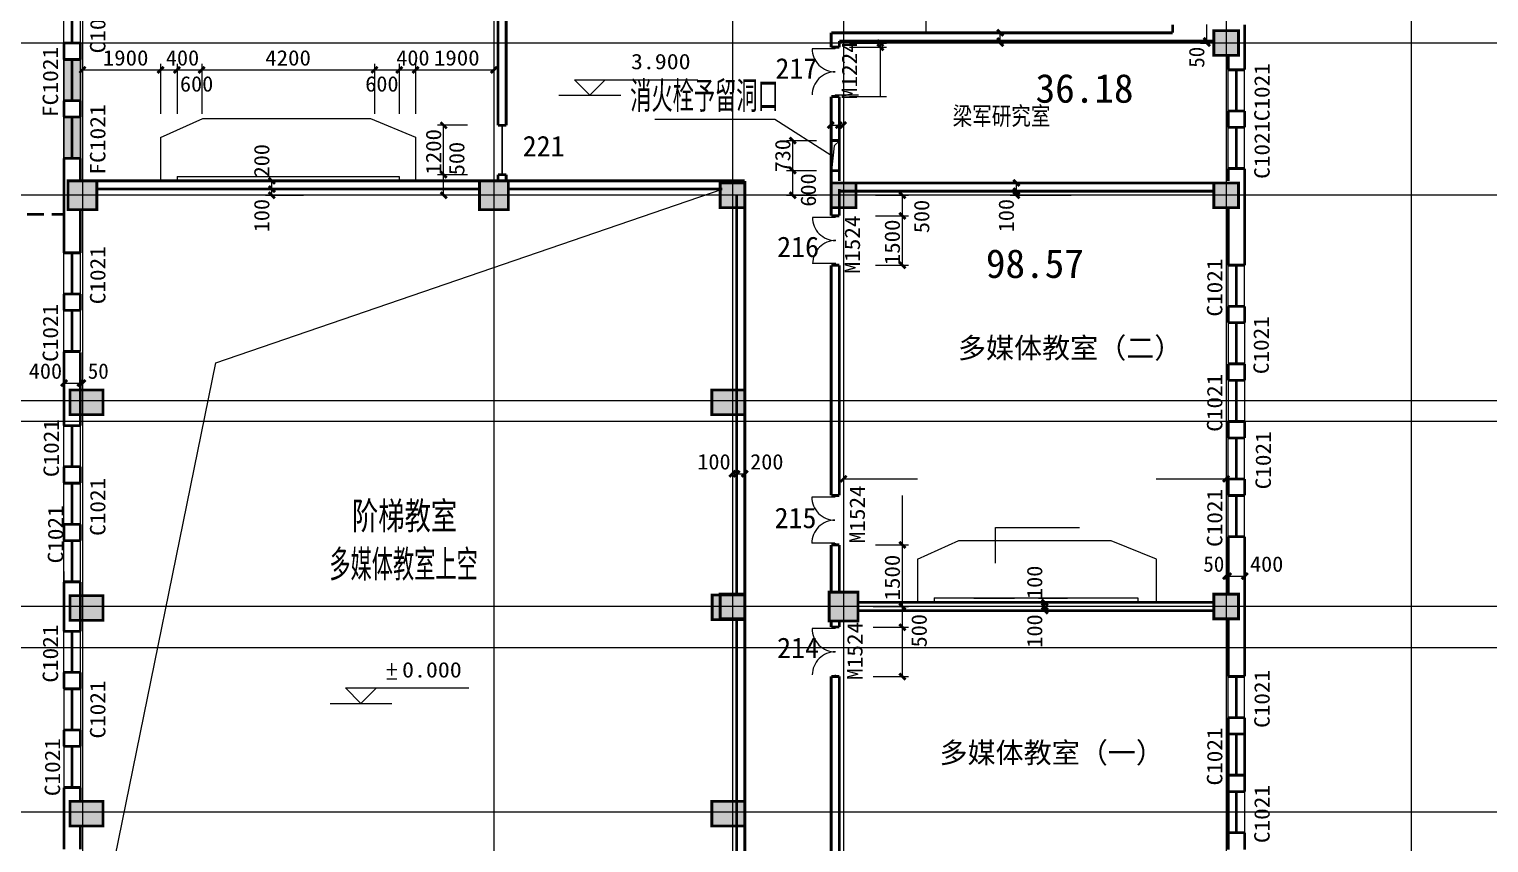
# Model space of a CAD drawing. Extents: x -307567 to 704339, y -10277 to 165507.
# Drawn here: x -52623 to -17144, y 111436 to 131218 of the extents above; entities that cross this region are included whole.
import ezdxf
from ezdxf.enums import TextEntityAlignment as Align

# ---------------------------------------------------------------- set-up
doc = ezdxf.new("R2010")
doc.units = 0
doc.header["$MEASUREMENT"] = 0
doc.layers.add('ziti', color=32, linetype='CONTINUOUS', lineweight=0)
doc.layers.add('我的', color=255, linetype='CONTINUOUS', lineweight=0)
doc.layers.add('中文', color=4, linetype='CONTINUOUS')
doc.styles.add('HZ', font='txt', dxfattribs={"width": 0.7, "height": 5, "bigfont": 'STF:宋体'})
doc.styles.get("Standard").update_dxf_attribs({"font": 'txt', "height": 3})

msp = doc.modelspace()

# ---------------------------------------------------------------- hatches: boundary and pattern name
at = {"layer": '中文'}
h = msp.add_hatch(color=0, dxfattribs=at)
h.paths.add_polyline_path([(-51378.17296, 130480.01846), (-51559.44647, 130480.01846), (-51559.44647, 129480.02041), (-51378.17296, 129480.02041)])
h.paths.add_polyline_path([(-51559.44647, 130480.01846), (-51596.94628, 130480.01846), (-51596.94628, 129480.02041), (-51559.44647, 129480.02041)])
h.paths.add_polyline_path([(-51596.94628, 130480.01846), (-51778.18316, 130480.01846), (-51778.18316, 129480.02041), (-51596.94628, 129480.02041)])
h.paths.add_polyline_path([(-51596.94628, 129080.02852), (-51778.18316, 129080.02852), (-51778.18316, 128080.03046), (-51596.94628, 128080.03046)])
h.paths.add_polyline_path([(-51559.44647, 129080.02852), (-51596.94628, 129080.02852), (-51596.94628, 128080.03046), (-51559.44647, 128080.03046)])
h.paths.add_polyline_path([(-51378.17296, 129080.02852), (-51559.44647, 129080.02852), (-51559.44647, 128080.03046), (-51378.17296, 128080.03046)])

# ---------------------------------------------------------------- linework, layer by layer
at = {"layer": '中文', "color": 0}
msp.add_line((-41128.31296, 128842.4622), (-41128.31296, 127717.4622), dxfattribs=at)
for points in [[(-51778.18316, 130480.01846), (-51378.17296, 130480.01846), (-51378.17296, 129480.02041), (-51778.18316, 129480.02041)], [(-51778.18316, 129080.02852), (-51378.17296, 129080.02852), (-51378.17296, 128080.03046), (-51778.18316, 128080.03046)]]:
    msp.add_lwpolyline(points, close=True, dxfattribs=at)
at = {"layer": '我的', "color": 0}
for p, q in [((-51328.18541, 147990.48999), (-51328.18541, 95170.08149)), ((-41328.22321, 147990.48999), (-41328.22321, 95170.08149)), ((-35528.27662, 147990.48999), (-35528.27662, 95170.08149)), ((-32828.29012, 147990.48999), (-32828.29012, 95170.08149)), ((-23528.33662, 147990.48999), (-23528.33662, 95170.08149)), ((-19028.35912, 147990.48999), (-19028.35912, 95170.08149)), ((-30823.33188, 131130.01216), (-30823.33188, 132029.00974)), ((-51778.18316, 130880.01952), (-51778.18316, 131880.00841)), ((-51596.94628, 130880.01952), (-51596.94628, 131880.00841)), ((-51559.44647, 130880.01952), (-51559.44647, 131880.00841)), ((-51378.17296, 130880.01952), (-51378.17296, 131880.00841)), ((-23999.09843, 130930.01621), (-23999.09843, 131330.01727)), ((-29019.71541, 130930.01621), (-29019.71541, 131130.01216)), ((-28869.71616, 131130.01216), (-29019.71541, 131130.01216)), ((-29019.71541, 130880.01952), (-29019.71541, 130930.01621)), ((-28869.71616, 130930.01621), (-29019.71541, 130930.01621)), ((-24149.09768, 130930.01621), (-23999.09843, 130930.01621)), ((-23999.09843, 130880.01952), (-23999.09843, 130930.01621)), ((-5920.96616, 130880.01952), (-79811.30716, 130880.01036)), ((-33028.27691, 130742.51715), (-33590.7741, 130742.51715)), ((-33028.27691, 130742.51715), (-33028.27691, 130780.01696)), ((-32686.64044, 130880.01952), (-31783.27581, 130880.01952)), ((-32686.64044, 130780.01696), (-31783.27581, 130780.01696)), ((-31933.27506, 130780.01696), (-31933.27506, 130880.01952)), ((-31933.27506, 129580.02296), (-31933.27506, 130780.01696)), ((-28869.71616, 130880.01952), (-29019.71541, 130880.01952)), ((-24149.09768, 130880.01952), (-23999.09843, 130880.01952)), ((-51778.18316, 129480.02041), (-51778.18316, 130480.01846)), ((-51596.94628, 129480.02041), (-51596.94628, 130480.01846)), ((-51559.44647, 129480.02041), (-51559.44647, 130480.01846)), ((-51378.17296, 129480.02041), (-51378.17296, 130480.01846)), ((-51328.18541, 130378.03838), (-51328.18541, 129162.36148)), ((-51328.18541, 130228.03913), (-43230.27669, 130228.03913)), ((-49430.2701, 130378.03838), (-49430.2701, 129162.36148)), ((-49430.2701, 130228.03913), (-49030.25989, 130228.03913)), ((-49030.25989, 130378.03838), (-49030.25989, 129162.36148)), ((-48830.2731, 130228.03913), (-43830.27369, 130228.03913)), ((-48430.26289, 130378.03838), (-48430.26289, 129162.36148)), ((-44230.28389, 130378.03838), (-44230.28389, 129162.36148)), ((-43630.28689, 130378.03838), (-43630.28689, 129162.36148)), ((-43630.28689, 130228.03913), (-43230.27669, 130228.03913)), ((-43430.3001, 130228.03913), (-41328.22321, 130228.03913)), ((-43230.27669, 130378.03838), (-43230.27669, 129162.36148)), ((-41328.22321, 130378.03838), (-41328.22321, 129162.36148)), ((-23478.31246, 129230.02777), (-23478.31246, 130230.01666)), ((-23297.07557, 129230.02777), (-23297.07557, 130230.01666)), ((-23259.57576, 129230.02777), (-23259.57576, 130230.01666)), ((-23078.33887, 129230.02777), (-23078.33887, 130230.01666)), ((-38995.10499, 129613.75998), (-39370.10312, 129988.7581)), ((-39370.10312, 129988.7581), (-36370.11812, 129988.7581)), ((-38620.10687, 129988.7581), (-38995.10499, 129613.75998)), ((-39745.10124, 129613.75998), (-38245.10874, 129613.75998)), ((-33028.27691, 129617.52278), (-33028.27691, 129580.02296)), ((-33028.27691, 129617.52278), (-32465.77973, 129617.52278)), ((-32686.64044, 129580.02296), (-31783.27581, 129580.02296)), ((-51778.18316, 128080.03046), (-51778.18316, 129080.02852)), ((-51596.94628, 128080.03046), (-51596.94628, 129080.02852)), ((-51559.44647, 128080.03046), (-51559.44647, 129080.02852)), ((-51378.17296, 128080.03046), (-51378.17296, 129080.02852)), ((-49430.2701, 128580.97706), (-48401.36899, 129043.97523)), ((-49430.2701, 128580.97706), (-48401.36899, 129043.97523)), ((-48401.36899, 129043.97523), (-44330.25898, 129043.97523)), ((-48401.36899, 129043.97523), (-44330.25898, 129043.97523)), ((-44330.25898, 129043.97523), (-43230.27669, 128593.97748)), ((-41968.21024, 128880.02341), (-42699.127, 128880.02341)), ((-42549.12775, 127680.02941), (-42549.12775, 128880.02341)), ((-41128.23641, 128842.5236), (-41128.23641, 128880.02341)), ((-34498.42337, 129025.41758), (-37418.39168, 129025.41758)), ((-34498.42337, 129025.41758), (-37418.39168, 129025.41758)), ((-34498.42337, 129025.41758), (-37418.39168, 129025.41758)), ((-34498.42337, 129025.41758), (-37418.39168, 129025.41758)), ((-34498.42337, 129025.41758), (-37418.39168, 129025.41758)), ((-34498.42337, 129025.41758), (-37418.39168, 129025.41758)), ((-34498.42337, 129025.41758), (-37418.39168, 129025.41758)), ((-34498.42337, 129025.41758), (-37418.39168, 129025.41758)), ((-34498.42337, 129025.41758), (-34498.42337, 129025.41758)), ((-33128.28862, 128149.54611), (-34498.42337, 129025.41758)), ((-33138.7622, 128884.39046), (-32938.77541, 128884.39046)), ((-32988.76295, 128884.39046), (-32838.7637, 128884.39046)), ((-23478.31246, 127830.02866), (-23478.31246, 128830.02671)), ((-23297.07557, 127830.02866), (-23297.07557, 128830.02671)), ((-23259.57576, 127830.02866), (-23259.57576, 128830.02671)), ((-23078.33887, 127830.02866), (-23078.33887, 128830.02671)), ((-49430.2701, 128580.97706), (-49430.2701, 127530.06678)), ((-43230.27669, 128593.97748), (-43230.27669, 127543.06721)), ((-34211.31543, 128510.02404), (-33486.2214, 128510.02404)), ((-34061.31618, 127780.03196), (-34061.31618, 128510.02404)), ((-32920.61144, 128510.02404), (-33052.51996, 128381.33816)), ((-33052.51996, 128381.33816), (-33120.59823, 127780.03196)), ((-34211.31543, 127780.03196), (-33486.2214, 127780.03196)), ((-34211.31543, 127780.03196), (-33486.2214, 127780.03196)), ((-34061.31618, 127180.03496), (-34061.31618, 127780.03196)), ((-49030.25989, 127633.39268), (-43630.28689, 127633.39268)), ((-49030.25989, 127633.39268), (-49030.25989, 127530.06678)), ((-49030.25989, 127633.39268), (-43630.28689, 127633.39268)), ((-48830.2731, 127530.06678), (-46066.27325, 127530.06678)), ((-46875.37565, 127530.03016), (-45957.06969, 127530.03016)), ((-46725.3764, 127330.03421), (-46725.3764, 127530.03016)), ((-43630.28689, 127633.39268), (-43630.28689, 127530.06678)), ((-41968.21024, 127680.02941), (-42699.127, 127680.02941)), ((-42549.12775, 127180.03496), (-42549.12775, 127680.02941)), ((-41128.23641, 127717.52923), (-41128.23641, 127680.02941)), ((-28777.24836, 127480.03346), (-27296.37198, 127480.03346)), ((-28627.24911, 127280.03752), (-28627.24911, 127480.03346)), ((-5920.96616, 127180.03496), (-79811.30716, 127180.02581)), ((-48087.74752, 123105.29032), (-35778.25096, 127330.02506)), ((-46875.37565, 127330.03421), (-45957.06969, 127330.03421)), ((-46875.37565, 127180.03496), (-45957.06969, 127180.03496)), ((-46725.3764, 127180.03496), (-46725.3764, 127330.03421)), ((-41968.21024, 127180.03496), (-42699.127, 127180.03496)), ((-36007.42462, 127180.03496), (-36662.97554, 127180.03496)), ((-34211.31543, 127180.03496), (-33486.2214, 127180.03496)), ((-32052.18316, 127180.03496), (-31247.95134, 127180.03496)), ((-31397.95059, 126680.04052), (-31397.95059, 127180.03496)), ((-28777.24836, 127280.03752), (-27296.37198, 127280.03752)), ((-28777.24836, 127180.03496), (-27296.37198, 127180.03496)), ((-28627.24911, 127180.03496), (-28627.24911, 127280.03752)), ((-33028.27691, 126642.5407), (-33028.27691, 126680.04052)), ((-32052.18316, 126680.04052), (-31247.95134, 126680.04052)), ((-31397.95059, 125480.04652), (-31397.95059, 126680.04052)), ((-33023.25985, 126642.5407), (-33585.75704, 126642.5407)), ((-51778.18316, 124780.04696), (-51778.18316, 125780.04502)), ((-51596.94628, 124780.04696), (-51596.94628, 125780.04502)), ((-51559.44647, 124780.04696), (-51559.44647, 125780.04502)), ((-51378.17296, 124780.04696), (-51378.17296, 125780.04502)), ((-33017.25402, 125517.54633), (-33579.75121, 125517.54633)), ((-32052.18316, 125480.04652), (-31247.95134, 125480.04652)), ((-23478.31246, 124480.04846), (-23478.31246, 125480.04652)), ((-23297.07557, 124480.04846), (-23297.07557, 125480.04652)), ((-23259.57576, 124480.04846), (-23259.57576, 125480.04652)), ((-23078.33887, 124480.04846), (-23078.33887, 125480.04652)), ((-51778.18316, 123380.05702), (-51778.18316, 124380.04591)), ((-51596.94628, 123380.05702), (-51596.94628, 124380.04591)), ((-51559.44647, 123380.05702), (-51559.44647, 124380.04591)), ((-51378.17296, 123380.05702), (-51378.17296, 124380.04591)), ((-23478.31246, 124080.04741), (-23478.31246, 123080.05852)), ((-23297.07557, 123080.05852), (-23297.07557, 124080.04741)), ((-23259.57576, 123080.05852), (-23259.57576, 124080.04741)), ((-23078.33887, 124080.04741), (-23078.33887, 123080.05852)), ((-32828.29012, 123256.80934), (-32828.29012, 122520.11564)), ((-51778.18316, 122762.98552), (-51778.18316, 122180.06302)), ((-51378.17296, 122762.98552), (-51378.17296, 122180.06302)), ((-51328.18541, 107180.13802), (-48087.74752, 123105.29032)), ((-51328.18541, 122762.98552), (-51328.18541, 122180.06302)), ((-51778.18316, 122612.98627), (-51378.17296, 122612.98627)), ((-51378.17296, 122612.98627), (-51328.18541, 122612.98627)), ((-23478.31246, 122680.05746), (-23478.31246, 121680.05941)), ((-23297.07557, 121680.05941), (-23297.07557, 122680.05746)), ((-23259.57576, 121680.05941), (-23259.57576, 122680.05746)), ((-23078.33887, 122680.05746), (-23078.33887, 121680.05941)), ((-5920.96616, 122180.06302), (-79811.30716, 122180.05386)), ((-5920.96616, 121680.05941), (-79811.30716, 121680.05026)), ((-5920.96616, 121680.05941), (-79811.30716, 121680.05026)), ((-51778.14654, 120580.06796), (-51778.14654, 121580.06602)), ((-51596.90966, 120580.06796), (-51596.90966, 121580.06602)), ((-51559.40984, 120580.06796), (-51559.40984, 121580.06602)), ((-51378.17296, 120580.06796), (-51378.17296, 121580.06602)), ((-23478.31246, 120280.06946), (-23478.31246, 121280.06752)), ((-23297.07557, 120280.06946), (-23297.07557, 121280.06752)), ((-23259.57576, 120280.06946), (-23259.57576, 121280.06752)), ((-23078.33887, 120280.06946), (-23078.33887, 121280.06752)), ((-35528.27662, 120558.02218), (-35528.27662, 119997.32857)), ((-35528.27662, 120408.02293), (-35428.26491, 120408.02293)), ((-35428.26491, 120558.02218), (-35428.26491, 119997.32857)), ((-35428.26491, 120408.02293), (-35228.27812, 120408.02293)), ((-35228.27812, 120558.02218), (-35228.27812, 119997.32857)), ((-32828.29012, 120436.98091), (-32828.29012, 119377.18091)), ((-32828.29012, 120286.98166), (-31028.29912, 120286.98166)), ((-25228.31591, 120286.98166), (-23528.33662, 120286.98166)), ((-23528.33662, 120436.98091), (-23528.33662, 119377.18091)), ((-51778.14654, 119180.07802), (-51778.14654, 120180.06691)), ((-51596.90966, 119180.07802), (-51596.90966, 120180.06691)), ((-51559.40984, 119180.07802), (-51559.40984, 120180.06691)), ((-51378.17296, 119180.07802), (-51378.17296, 120180.06691)), ((-33035.27151, 119842.5686), (-33597.7687, 119842.5686)), ((-31397.95059, 115480.09346), (-31397.95059, 119880.06841)), ((-23478.31246, 118880.07952), (-23478.31246, 119880.06841)), ((-23297.07557, 118880.07952), (-23297.07557, 119880.06841)), ((-23259.57576, 118880.07952), (-23259.57576, 119880.06841)), ((-23078.33887, 118880.07952), (-23078.33887, 119880.06841)), ((-29131.95851, 118230.81824), (-29131.95851, 119103.81497)), ((-29131.95851, 119103.81497), (-27093.96821, 119103.81497)), ((-51778.14654, 117780.07891), (-51778.14654, 118780.07696)), ((-51596.90966, 117780.07891), (-51596.90966, 118780.07696)), ((-51559.40984, 117780.07891), (-51559.40984, 118780.07696)), ((-51378.17296, 117780.07891), (-51378.17296, 118780.07696)), ((-33037.28566, 118717.57422), (-33599.78285, 118717.57422)), ((-33028.27691, 118717.57422), (-33028.27691, 118680.07441)), ((-32052.18316, 118680.07441), (-31247.95134, 118680.07441)), ((-31397.95059, 117180.08191), (-31397.95059, 118680.07441)), ((-31028.29912, 118336.00265), (-30028.25529, 118786.0004)), ((-31028.29912, 118336.00265), (-30028.25529, 118786.0004)), ((-31028.29912, 118336.00265), (-30028.25529, 118786.0004)), ((-31028.29912, 118336.00265), (-30028.25529, 118786.0004)), ((-31028.29912, 118336.00265), (-30028.25529, 118786.0004)), ((-31028.29912, 118336.00265), (-30028.25529, 118786.0004)), ((-31028.29912, 118336.00265), (-30028.25529, 118786.0004)), ((-31028.29912, 118336.00265), (-30028.25529, 118786.0004)), ((-31028.29912, 118336.00265), (-30028.25529, 118786.0004)), ((-31028.29912, 118336.00265), (-30028.25529, 118786.0004)), ((-31028.29912, 118336.00265), (-30028.25529, 118786.0004)), ((-31028.29912, 118336.00265), (-30028.25529, 118786.0004)), ((-31028.29912, 118336.00265), (-30028.25529, 118786.0004)), ((-31028.29912, 118336.00265), (-30028.25529, 118786.0004)), ((-31028.29912, 118336.00265), (-30028.25529, 118786.0004)), ((-31028.29912, 118336.00265), (-30028.25529, 118786.0004)), ((-31028.29912, 118336.00265), (-30028.25529, 118786.0004)), ((-31028.29912, 118336.00265), (-30028.25529, 118786.0004)), ((-31028.29912, 118336.00265), (-30028.25529, 118786.0004)), ((-31028.29912, 118336.00265), (-30028.25529, 118786.0004)), ((-31028.29912, 118336.00265), (-30028.25529, 118786.0004)), ((-31028.29912, 118336.00265), (-30028.25529, 118786.0004)), ((-31028.29912, 118336.00265), (-30028.25529, 118786.0004)), ((-31028.29912, 118336.00265), (-30028.25529, 118786.0004)), ((-30028.25529, 118786.99832), (-26328.29821, 118786.99832)), ((-30028.25529, 118786.99832), (-26328.29821, 118786.99832)), ((-30028.25529, 118786.99832), (-26328.29821, 118786.99832)), ((-30028.25529, 118786.99832), (-26328.29821, 118786.99832)), ((-30028.25529, 118786.99832), (-26328.29821, 118786.99832)), ((-30028.25529, 118786.99832), (-26328.29821, 118786.99832)), ((-26328.29821, 118786.99832), (-25228.31591, 118337.00057)), ((-26328.29821, 118786.99832), (-25228.31591, 118337.00057)), ((-31028.29912, 118336.00265), (-31028.29912, 117285.08322)), ((-25228.31591, 118336.00265), (-25228.31591, 117285.08322)), ((-51778.14654, 118029.03702), (-51778.14654, 117373.41285)), ((-23528.33662, 118070.55598), (-23528.33662, 117492.23855)), ((-23528.33662, 117920.55673), (-23478.31246, 117920.55673)), ((-23478.31246, 118070.55598), (-23478.31246, 117492.23855)), ((-23478.31246, 117920.55673), (-23078.33887, 117920.55673)), ((-23078.33887, 118070.55598), (-23078.33887, 117492.23855)), ((-5920.96616, 117180.08191), (-79811.30716, 117180.07276)), ((-32111.69214, 117180.08191), (-31247.95134, 117180.08191)), ((-32052.18316, 117180.08191), (-31247.95134, 117180.08191)), ((-31397.95059, 116680.08746), (-31397.95059, 117180.08191)), ((-30628.28891, 117391.41203), (-30628.28891, 117278.07947)), ((-30628.28891, 117391.41203), (-30628.28891, 117278.07947)), ((-30628.28891, 117391.41203), (-30628.28891, 117278.07947)), ((-30628.28891, 117391.41203), (-30628.28891, 117278.07947)), ((-30628.28891, 117391.41203), (-25677.3249, 117391.41203)), ((-30628.28891, 117391.41203), (-25677.3249, 117391.41203)), ((-30628.28891, 117391.41203), (-25677.3249, 117391.41203)), ((-30628.28891, 117391.41203), (-25677.3249, 117391.41203)), ((-30628.28891, 117391.41203), (-25677.3249, 117391.41203)), ((-30628.28891, 117391.41203), (-25677.3249, 117391.41203)), ((-30628.28891, 117391.41203), (-25677.3249, 117391.41203)), ((-30628.28891, 117391.41203), (-25677.3249, 117391.41203)), ((-30178.29116, 117391.41203), (-26178.29896, 117391.41203)), ((-30178.29116, 117391.41203), (-26178.29896, 117391.41203)), ((-30178.29116, 117391.41203), (-26178.29896, 117391.41203)), ((-30178.29116, 117391.41203), (-26178.29896, 117391.41203)), ((-30178.29116, 117391.41203), (-26178.29896, 117391.41203)), ((-30178.29116, 117391.41203), (-26178.29896, 117391.41203)), ((-30178.29116, 117391.41203), (-26178.29896, 117391.41203)), ((-30178.29116, 117391.41203), (-26178.29896, 117391.41203)), ((-29662.00957, 117380.08702), (-28675.0394, 117380.08702)), ((-28088.00621, 117380.08702), (-27387.3017, 117380.08702)), ((-28088.00621, 117280.08446), (-27387.3017, 117280.08446)), ((-27938.00696, 117180.08191), (-27938.00696, 117280.08446)), ((-27938.00696, 117080.08852), (-27938.00696, 117180.08191)), ((-25677.3249, 117391.41203), (-25677.3249, 117280.08446)), ((-28088.00621, 117080.08852), (-27387.3017, 117080.08852)), ((-51778.14654, 115180.09496), (-51778.14654, 116580.08491)), ((-51596.90966, 115580.09602), (-51596.90966, 116580.08491)), ((-51559.40984, 115580.09602), (-51559.40984, 116580.08491)), ((-51378.17296, 115180.09496), (-51378.17296, 116580.08491)), ((-33025.274, 116642.58765), (-33587.77119, 116642.58765)), ((-33028.27691, 116642.58765), (-33028.27691, 116680.08746)), ((-32111.69214, 116680.08746), (-31247.95134, 116680.08746)), ((-31397.95059, 115480.09346), (-31397.95059, 116680.08746)), ((-5920.96616, 116180.09302), (-79811.30716, 116180.08386)), ((-33544.85148, 116180.09302), (-34408.59228, 116180.09302)), ((-43808.411, 115499.97862), (-43808.411, 115799.98627)), ((-43928.41773, 115649.98702), (-43688.40428, 115649.98702)), ((-43928.41773, 115424.97899), (-43688.40428, 115424.97899)), ((-33028.27691, 115517.59328), (-33028.27691, 115480.09346)), ((-32111.69214, 115480.09346), (-31247.95134, 115480.09346)), ((-23478.31246, 114480.09541), (-23478.31246, 115480.09346)), ((-23297.07557, 114480.09541), (-23297.07557, 115480.09346)), ((-23259.57576, 114480.09541), (-23259.57576, 115480.09346)), ((-23078.33887, 114480.09541), (-23078.33887, 115480.09346)), ((-51778.14654, 115180.09496), (-51778.14654, 112680.10441)), ((-51596.90966, 114180.09691), (-51596.90966, 115180.09496)), ((-51559.40984, 114180.09691), (-51559.40984, 115180.09496)), ((-51378.17296, 115180.09496), (-51378.17296, 112616.10937)), ((-44558.40725, 114824.98199), (-44933.40538, 115199.98012)), ((-44933.40538, 115199.98012), (-41933.42038, 115199.98012)), ((-44183.40913, 115199.98012), (-44558.40725, 114824.98199)), ((-45308.4035, 114824.98199), (-43808.411, 114824.98199)), ((-51778.14654, 113780.10502), (-51778.14654, 114180.09691)), ((-51378.17296, 113780.10502), (-51378.17296, 114180.09691)), ((-23478.31246, 114080.10352), (-23478.31246, 111680.11552)), ((-23297.07557, 113080.10546), (-23297.07557, 114080.10352)), ((-23259.57576, 113080.10546), (-23259.57576, 114080.10352)), ((-23078.33887, 114080.10352), (-23078.33887, 111680.11552)), ((-51596.90966, 112780.10696), (-51596.90966, 113780.10502)), ((-51559.40984, 112780.10696), (-51559.40984, 113780.10502)), ((-51378.17296, 112446.85668), (-51378.17296, 112680.10441)), ((-23297.07557, 111680.11552), (-23297.07557, 112680.10441)), ((-23259.57576, 111680.11552), (-23259.57576, 112680.10441)), ((-5920.96616, 112180.10996), (-79811.30716, 112180.10081)), ((-51378.17296, 111680.11552), (-51378.17296, 111846.85968))]:
    msp.add_line(p, q, dxfattribs=at)
at = {"layer": '我的', "color": 0, "const_width": 67.49966}
for points in [[(-41228.24812, 130880.01952), (-41228.24812, 133880.00452)], [(-41028.22471, 130880.01952), (-41028.22471, 133880.00452)], [(-24828.30571, 131130.01216), (-24828.30571, 131330.01727)], [(-23078.33887, 131330.01727), (-23078.33887, 130230.01666)], [(-33128.28862, 131130.01216), (-24828.30571, 131130.01216)], [(-33128.28862, 131130.01216), (-33128.28862, 130780.01696)], [(-32928.26521, 130930.01621), (-24728.33062, 130930.01621)], [(-32928.26521, 130930.01621), (-32928.26521, 130780.01696)], [(-32008.27469, 130955.01914), (-31858.27544, 130805.01989)], [(-29094.71504, 131205.01179), (-28944.71579, 131055.01254)], [(-29094.71504, 131005.01584), (-28944.71579, 130855.01659)], [(-29094.71504, 130955.01914), (-28944.71579, 130805.01989)], [(-24728.33062, 130930.01621), (-23828.33512, 130930.01621)], [(-24074.09805, 131005.01584), (-23924.0988, 130855.01659)], [(-24074.09805, 130955.01914), (-23924.0988, 130805.01989)], [(-23828.33512, 131180.01802), (-23828.33512, 130580.02102), (-23228.33812, 130580.02102), (-23228.33812, 131180.01802), (-23828.33512, 131180.01802), (-23828.33512, 130580.02102)], [(-51778.18316, 130880.01952), (-51778.18316, 130480.01846)], [(-51378.17296, 130880.01952), (-51778.18316, 130880.01952)], [(-51378.17296, 130880.01952), (-51378.17296, 130480.01846)], [(-41228.24812, 130880.01952), (-41228.24812, 128880.02341)], [(-41028.22471, 130880.01952), (-41028.22471, 128880.02341)], [(-32928.26521, 130780.01696), (-33128.28862, 130780.01696)], [(-32008.27469, 130855.01659), (-31858.27544, 130705.01734)], [(-23478.31246, 130580.02102), (-23478.31246, 130230.01666)], [(-51378.17296, 130480.01846), (-51778.18316, 130480.01846)], [(-51403.18504, 130153.03951), (-51253.18579, 130303.03876)], [(-49505.26972, 130153.03951), (-49355.27047, 130303.03876)], [(-49105.25952, 130153.03951), (-48955.26027, 130303.03876)], [(-48505.26252, 130153.03951), (-48355.26327, 130303.03876)], [(-44305.28352, 130153.03951), (-44155.28427, 130303.03876)], [(-43705.28652, 130153.03951), (-43555.28727, 130303.03876)], [(-43305.27631, 130153.03951), (-43155.27706, 130303.03876)], [(-41403.22283, 130153.03951), (-41253.22358, 130303.03876)], [(-23078.33887, 130230.01666), (-23478.31246, 130230.01666)], [(-51778.18316, 129080.02852), (-51778.18316, 129480.02041)], [(-51378.17296, 129480.02041), (-51778.18316, 129480.02041)], [(-51378.17296, 129080.02852), (-51378.17296, 129480.02041)], [(-33128.28862, 127180.03496), (-33128.28862, 129580.02296)], [(-32928.26521, 129580.02296), (-33128.28862, 129580.02296)], [(-32928.26521, 127530.03016), (-32928.26521, 129580.02296)], [(-23478.31246, 128830.02671), (-23478.31246, 129230.02777)], [(-23078.33887, 129230.02777), (-23478.31246, 129230.02777)], [(-23078.33887, 128830.02671), (-23078.33887, 129230.02777)], [(-51378.17296, 129080.02852), (-51778.18316, 129080.02852)], [(-42624.12737, 128955.02304), (-42474.12812, 128805.02379)], [(-41028.22471, 128880.02341), (-41228.24812, 128880.02341)], [(-33213.76183, 128809.39083), (-33063.76258, 128959.39008)], [(-33016.74133, 128809.39083), (-32866.74208, 128959.39008)], [(-32913.76333, 128809.39083), (-32763.76408, 128959.39008)], [(-23078.33887, 128830.02671), (-23478.31246, 128830.02671)], [(-34136.31581, 128585.02367), (-33986.31656, 128435.02442)], [(-32920.61144, 128510.02404), (-33120.59823, 128510.02404)], [(-51778.18316, 127180.03496), (-51778.18316, 128080.03046)], [(-51378.17296, 128080.03046), (-51778.18316, 128080.03046)], [(-51378.17296, 127530.03016), (-51378.17296, 128080.03046)], [(-42624.12737, 127755.02904), (-42474.12812, 127605.02979)], [(-34136.31581, 127855.03159), (-33986.31656, 127705.03234)], [(-34136.31581, 127855.03159), (-33986.31656, 127705.03234)], [(-32920.61144, 127780.03196), (-33120.59823, 127780.03196)], [(-23478.31246, 127530.03016), (-23478.31246, 127830.02866)], [(-23078.33887, 127830.02866), (-23478.31246, 127830.02866)], [(-23078.33887, 127180.03496), (-23078.33887, 127830.02866)], [(-51678.17146, 127530.03016), (-51678.17146, 126830.03977), (-50978.19937, 126830.03977), (-50978.19937, 127530.03016), (-51678.17146, 127530.03016), (-51678.17146, 126830.03977)], [(-50978.19937, 127530.03016), (-41678.24587, 127530.03016)], [(-46800.37602, 127605.02979), (-46650.37677, 127455.03054)], [(-46800.37602, 127405.03384), (-46650.37677, 127255.03459)], [(-41678.24587, 127530.03016), (-41678.24587, 126830.03977), (-40978.23716, 126830.03977), (-40978.23716, 127530.03016), (-41678.24587, 127530.03016), (-41678.24587, 126830.03977)], [(-41228.24812, 127530.03016), (-41228.24812, 127680.02941)], [(-41028.22471, 127680.02941), (-41228.24812, 127680.02941)], [(-41028.22471, 127530.03016), (-41028.22471, 127680.02941)], [(-40978.23716, 127530.03016), (-35228.27812, 127530.03016)], [(-35828.27512, 127480.03346), (-35828.27512, 126880.03646), (-35228.27812, 126880.03646), (-35228.27812, 127480.03346), (-35828.27512, 127480.03346), (-35828.27512, 126880.03646)], [(-35228.27812, 127530.03016), (-35228.27812, 126680.04052)], [(-33128.28862, 127480.03346), (-33128.28862, 126880.03646), (-32528.29162, 126880.03646), (-32528.29162, 127480.03346), (-33128.28862, 127480.03346), (-33128.28862, 126880.03646)], [(-32928.26521, 127480.03346), (-23478.31246, 127480.03346)], [(-28702.24874, 127555.03309), (-28552.24949, 127405.03384)], [(-28702.24874, 127355.03714), (-28552.24949, 127205.03789)], [(-23828.33512, 127480.03346), (-23828.33512, 126880.03646), (-23228.33812, 126880.03646), (-23228.33812, 127480.03346), (-23828.33512, 127480.03346), (-23828.33512, 126880.03646)], [(-51778.18316, 127180.03496), (-51778.18316, 125774.03919)], [(-50978.19937, 127330.03421), (-41678.24587, 127330.03421)], [(-46800.37602, 127255.03459), (-46650.37677, 127105.03534)], [(-42624.12737, 127255.03459), (-42474.12812, 127105.03534)], [(-40978.23716, 127330.03421), (-35778.25096, 127330.02506)], [(-35428.26491, 121680.05941), (-35428.26491, 127180.03496)], [(-35228.27812, 121680.05941), (-35228.27812, 127180.03496)], [(-34136.31581, 127255.03459), (-33986.31656, 127105.03534)], [(-33128.28862, 127180.03496), (-33128.28862, 126680.04052)], [(-32928.26521, 127330.03421), (-32928.26521, 126680.04052)], [(-32928.26521, 127280.03752), (-23828.33512, 127280.03752)], [(-31472.95022, 127255.03459), (-31322.95097, 127105.03534)], [(-28702.24874, 127255.03459), (-28552.24949, 127105.03534)], [(-23078.33887, 127180.03496), (-23078.33887, 125480.04652)], [(-52678.14204, 126715.0318), (-52264.17927, 126715.0318)], [(-52078.14504, 126715.0318), (-51778.18316, 126715.0318)], [(-51378.17296, 126830.03977), (-51378.17296, 125774.03919)], [(-32928.26521, 126680.04052), (-33128.28862, 126680.04052)], [(-31472.95022, 126755.04014), (-31322.95097, 126605.04089)], [(-23478.31246, 126880.03646), (-23478.31246, 125480.04652)], [(-51378.17296, 125780.04502), (-51778.18316, 125780.04502)], [(-33128.28862, 125480.04652), (-33128.28862, 119880.06841)], [(-32928.26521, 125480.04652), (-33128.28862, 125480.04652)], [(-32928.26521, 125480.04652), (-32928.26521, 119880.06841)], [(-31472.95022, 125555.04614), (-31322.95097, 125405.04689)], [(-23078.33887, 125480.04652), (-23478.31246, 125480.04652)], [(-51778.18316, 124380.04591), (-51778.18316, 124780.04696)], [(-51378.17296, 124780.04696), (-51778.18316, 124780.04696)], [(-51378.17296, 124380.04591), (-51378.17296, 124780.04696)], [(-51378.17296, 124380.04591), (-51778.18316, 124380.04591)], [(-23478.31246, 124080.04741), (-23478.31246, 124480.04846)], [(-23078.33887, 124480.04846), (-23478.31246, 124480.04846)], [(-23078.33887, 124080.04741), (-23078.33887, 124480.04846)], [(-23078.33887, 124080.04741), (-23078.33887, 124480.04846)], [(-23078.33887, 124080.04741), (-23478.31246, 124080.04741)], [(-51778.18316, 121580.06602), (-51778.18316, 123380.05702)], [(-51378.17296, 123380.05702), (-51778.18316, 123380.05702)], [(-51378.17296, 121580.06602), (-51378.17296, 123360.05284)], [(-23478.31246, 122680.05746), (-23478.31246, 123080.05852)], [(-23078.33887, 123080.05852), (-23478.31246, 123080.05852)], [(-23478.31246, 122680.05746), (-23478.31246, 123080.05852)], [(-23078.33887, 122680.05746), (-23078.33887, 123080.05852)], [(-23078.33887, 122680.05746), (-23078.33887, 123080.05852)], [(-51853.18279, 122537.98664), (-51703.18354, 122687.98589)], [(-51630.19806, 122446.80973), (-51630.19806, 121846.81273), (-50830.21427, 121846.81273), (-50830.21427, 122446.80973), (-51630.19806, 122446.80973), (-51630.19806, 121846.81273)], [(-51453.17258, 122537.98664), (-51303.17333, 122687.98589)], [(-51403.18504, 122537.98664), (-51253.18579, 122687.98589)], [(-36031.30145, 122446.80973), (-36031.30145, 121846.81273), (-35231.28104, 121846.81273), (-35231.28104, 122446.80973), (-36031.30145, 122446.80973), (-36031.30145, 121846.81273)], [(-23078.33887, 122680.05746), (-23478.31246, 122680.05746)], [(-51778.14654, 121680.05941), (-51778.14654, 121580.06602)], [(-51378.17296, 121680.05941), (-51378.17296, 121621.86879)], [(-51378.17296, 121680.05941), (-51378.17296, 121580.06602)], [(-35428.26491, 117480.08041), (-35428.26491, 121680.05941)], [(-35228.27812, 116180.09302), (-35228.27812, 121680.05941)], [(-23478.31246, 121280.06752), (-23478.31246, 121680.05941)], [(-23078.33887, 121680.05941), (-23478.31246, 121680.05941)], [(-23078.33887, 121280.06752), (-23078.33887, 121680.05941)], [(-51378.17296, 121580.06602), (-51778.14654, 121580.06602)], [(-51378.17296, 121580.06602), (-51778.14654, 121580.06602)], [(-23078.33887, 121280.06752), (-23478.31246, 121280.06752)], [(-51778.14654, 120180.06691), (-51778.14654, 120580.06796)], [(-51378.17296, 120580.06796), (-51778.14654, 120580.06796)], [(-51378.17296, 120180.06691), (-51378.17296, 120580.06796)], [(-35603.27625, 120333.0233), (-35453.277, 120483.02255)], [(-35503.26454, 120333.0233), (-35353.26529, 120483.02255)], [(-35303.27775, 120333.0233), (-35153.2785, 120483.02255)], [(-32903.28975, 120211.98204), (-32753.2905, 120361.98129)], [(-23603.33625, 120211.98204), (-23453.337, 120361.98129)], [(-23478.31246, 119880.06841), (-23478.31246, 120280.06946)], [(-23078.33887, 120280.06946), (-23478.31246, 120280.06946)], [(-23078.33887, 119880.06841), (-23078.33887, 120280.06946)], [(-51378.17296, 120180.06691), (-51778.14654, 120180.06691)], [(-32928.26521, 119880.06841), (-33128.28862, 119880.06841)], [(-23078.33887, 119880.06841), (-23478.31246, 119880.06841)], [(-51378.17296, 119180.07802), (-51778.14654, 119180.07802)], [(-51778.14654, 118780.07696), (-51778.14654, 119180.07802)], [(-51378.17296, 119180.07802), (-51778.14654, 119180.07802)], [(-51378.17296, 118780.07696), (-51378.17296, 119180.07802)], [(-23478.31246, 117480.08041), (-23478.31246, 118880.07952)], [(-23078.33887, 118880.07952), (-23478.31246, 118880.07952)], [(-23078.33887, 117180.08191), (-23078.33887, 118880.07952)], [(-51378.17296, 118780.07696), (-51778.14654, 118780.07696)], [(-33128.28862, 117530.08627), (-33128.28862, 118680.07441)], [(-32928.26521, 118680.07441), (-33128.28862, 118680.07441)], [(-32928.26521, 117530.08627), (-32928.26521, 118680.07441)], [(-31472.95022, 118755.07404), (-31322.95097, 118605.07479)], [(-51778.18316, 117180.08191), (-51778.18316, 117770.0814)], [(-51778.14654, 117180.08191), (-51778.14654, 117780.07891)], [(-51378.17296, 117780.07891), (-51778.14654, 117780.07891)], [(-51378.17296, 116580.08491), (-51378.17296, 117780.07891)], [(-51378.17296, 117180.08191), (-51378.17296, 117770.0814)], [(-23603.33625, 117845.5571), (-23453.337, 117995.55635)], [(-23553.31208, 117845.5571), (-23403.31283, 117995.55635)], [(-23153.3385, 117845.5571), (-23003.33925, 117995.55635)], [(-51630.19806, 117446.82863), (-51630.19806, 116846.83163), (-50830.21427, 116846.83163), (-50830.21427, 117446.82863), (-51630.19806, 117446.82863), (-51630.19806, 116846.83163)], [(-51630.19806, 117446.82863), (-51630.19806, 116846.83163), (-50830.21427, 116846.83163), (-50830.21427, 117446.82863), (-51630.19806, 117446.82863), (-51630.19806, 116846.83163)], [(-36021.85325, 117462.38336), (-36021.85325, 116862.38636), (-35221.83284, 116862.38636), (-35221.83284, 117462.38336), (-36021.85325, 117462.38336), (-36021.85325, 116862.38636)], [(-35828.27512, 117480.08041), (-35828.27512, 116880.08341), (-35228.27812, 116880.08341), (-35228.27812, 117480.08041), (-35828.27512, 117480.08041), (-35828.27512, 116880.08341)], [(-33178.27616, 117530.08627), (-33178.27616, 116830.08671), (-32478.26746, 116830.08671), (-32478.26746, 117530.08627), (-33178.27616, 117530.08627), (-33178.27616, 116830.08671)], [(-23828.33512, 117480.08041), (-23828.33512, 116880.08341), (-23228.33812, 116880.08341), (-23228.33812, 117480.08041), (-23828.33512, 117480.08041), (-23828.33512, 116880.08341)], [(-51778.18316, 117180.08191), (-51778.18316, 116580.08491)], [(-51778.14654, 117180.08191), (-51778.14654, 116580.08491)], [(-32478.26746, 117280.08446), (-23828.33512, 117280.08446)], [(-32478.26746, 117080.08852), (-23828.33512, 117080.08852)], [(-31472.95022, 117255.08154), (-31322.95097, 117105.08229)], [(-31472.95022, 117255.08154), (-31322.95097, 117105.08229)], [(-28013.00658, 117355.08409), (-27863.00733, 117205.08484)], [(-28013.00658, 117255.08154), (-27863.00733, 117105.08229)], [(-28013.00658, 117155.08814), (-27863.00733, 117005.08889)], [(-23078.33887, 116180.09302), (-23078.33887, 117180.08191)], [(-51778.14654, 116880.08341), (-51778.14654, 116580.08491)], [(-51378.17296, 116880.08341), (-51378.17296, 116580.08491)], [(-51378.17296, 116830.08671), (-51378.17296, 116580.08491)], [(-51378.17296, 116830.08671), (-51378.17296, 116580.08491)], [(-35428.26491, 116180.09302), (-35428.26491, 116880.08341)], [(-35228.27812, 116180.09302), (-35228.27812, 116880.08341)], [(-33128.28862, 116830.08671), (-33128.28862, 116680.08746)], [(-32928.26521, 116830.08671), (-32928.26521, 116680.08746)], [(-31472.95022, 116755.08709), (-31322.95097, 116605.08784)], [(-23478.31246, 116180.09302), (-23478.31246, 116880.08341)], [(-51378.17296, 116580.08491), (-51778.14654, 116580.08491)], [(-32928.26521, 116680.08746), (-33128.28862, 116680.08746)], [(-35428.26491, 116180.09302), (-35428.26491, 107180.13802)], [(-35228.27812, 116180.09302), (-35228.27812, 106830.13366)], [(-23478.31246, 116180.09302), (-23478.31246, 115480.09346)], [(-23078.33887, 116180.09302), (-23078.33887, 115480.09346)], [(-51778.18316, 115580.09602), (-51778.18316, 115480.09346)], [(-51778.18316, 115580.09602), (-51778.18316, 115180.09496)], [(-51778.14654, 115180.09496), (-51778.14654, 115580.09602)], [(-51378.17296, 115580.09602), (-51778.14654, 115580.09602)], [(-51778.14654, 115580.09602), (-51778.14654, 115180.09496)], [(-51378.17296, 115180.09496), (-51378.17296, 115580.09602)], [(-51378.17296, 115580.09602), (-51378.17296, 115180.09496)], [(-51378.17296, 115580.09602), (-51378.17296, 115480.09346)], [(-51378.17296, 115580.09602), (-51378.17296, 115180.09496)], [(-33128.28862, 115480.09346), (-33128.28862, 109880.12452)], [(-32928.26521, 115480.09346), (-33128.28862, 115480.09346)], [(-32928.26521, 115480.09346), (-32928.26521, 109880.12452)], [(-31472.95022, 115555.09309), (-31322.95097, 115405.09384)], [(-23078.33887, 115480.09346), (-23478.31246, 115480.09346)], [(-51378.17296, 115180.09496), (-51778.14654, 115180.09496)], [(-23478.31246, 111270.11696), (-23478.31246, 114480.09541)], [(-23478.31246, 114080.10352), (-23478.31246, 114480.09541)], [(-23078.33887, 114480.09541), (-23478.31246, 114480.09541)], [(-23078.33887, 114080.10352), (-23078.33887, 114480.09541)], [(-23078.33887, 112680.10441), (-23078.33887, 114480.09541)], [(-51778.18316, 114180.09691), (-51778.18316, 113780.10502)], [(-51378.17296, 114180.09691), (-51778.14654, 114180.09691)], [(-51778.14654, 113780.10502), (-51778.14654, 114180.09691)], [(-51378.17296, 114180.09691), (-51778.14654, 114180.09691)], [(-51778.14654, 114180.09691), (-51778.14654, 113780.10502)], [(-51378.17296, 113780.10502), (-51378.17296, 114180.09691)], [(-51378.17296, 114180.09691), (-51378.17296, 113780.10502)], [(-51378.17296, 114180.09691), (-51378.17296, 113780.10502)], [(-23078.33887, 114080.10352), (-23478.31246, 114080.10352)], [(-51378.17296, 113780.10502), (-51778.14654, 113780.10502)], [(-23478.31246, 112680.10441), (-23478.31246, 113080.10546)], [(-23078.33887, 113080.10546), (-23478.31246, 113080.10546)], [(-23078.33887, 112680.10441), (-23078.33887, 113080.10546)], [(-51778.18316, 112680.10441), (-51778.18316, 112780.10696)], [(-51778.18316, 112780.10696), (-51778.18316, 111280.11446)], [(-51378.17296, 112780.10696), (-51778.14654, 112780.10696)], [(-51778.14654, 112680.10441), (-51778.14654, 112780.10696)], [(-51630.19806, 112446.85668), (-51630.19806, 111846.85968), (-50830.21427, 111846.85968), (-50830.21427, 112446.85668), (-51630.19806, 112446.85668), (-51630.19806, 111846.85968)], [(-51630.19806, 112446.85668), (-51630.19806, 111846.85968), (-50830.21427, 111846.85968), (-50830.21427, 112446.85668), (-51630.19806, 112446.85668), (-51630.19806, 111846.85968)], [(-51378.17296, 112780.10696), (-51378.17296, 112446.85668)], [(-51378.17296, 112680.10441), (-51378.17296, 112776.10613)], [(-51378.17296, 112680.10441), (-51378.17296, 112776.10613)], [(-36030.27606, 112446.85668), (-36030.27606, 111846.85968), (-35230.29227, 111846.85968), (-35230.29227, 112446.85668), (-36030.27606, 112446.85668), (-36030.27606, 111846.85968)], [(-23078.33887, 112680.10441), (-23478.31246, 112680.10441)], [(-51378.17296, 111846.85968), (-51378.17296, 111280.11446)], [(-23478.31246, 111280.11446), (-23478.31246, 111680.11552)], [(-23078.33887, 111680.11552), (-23478.31246, 111680.11552)], [(-23078.33887, 111280.11446), (-23078.33887, 111680.11552)], [(-23078.33887, 111270.11696), (-23078.33887, 111680.11552)]]:
    msp.add_lwpolyline(points, dxfattribs=at)
at = {"layer": '我的', "color": 0}
for centre, start, end in [((-33028.27691, 130742.51715), 179.999989982, 269.999992487), ((-33028.27691, 129617.52278), 89.999997496, 180), ((-33023.25985, 126642.5407), 180, 270.000002504), ((-33017.25402, 125517.54633), 89.999997496, 180), ((-33037.28566, 119842.5686), 180, 270.000002504), ((-33037.28566, 118717.57422), 89.999997496, 180), ((-33029.26568, 116642.58765), 180, 270.000002504), ((-33025.274, 115517.59328), 89.999997496, 180)]:
    msp.add_arc(centre, 562.49719, start, end, dxfattribs=at)
for points in [[(-23828.33512, 131180.01802), (-23228.33812, 131180.01802), (-23828.33512, 130580.02102), (-23228.33812, 130580.02102)], [(-51678.17146, 127530.03016), (-50978.19937, 127530.03016), (-51678.17146, 126830.03977), (-50978.19937, 126830.03977)], [(-41678.24587, 127530.03016), (-40978.23716, 127530.03016), (-41678.24587, 126830.03977), (-40978.23716, 126830.03977)], [(-35828.27512, 127480.03346), (-35228.27812, 127480.03346), (-35828.27512, 126880.03646), (-35228.27812, 126880.03646)], [(-33128.28862, 127480.03346), (-32528.29162, 127480.03346), (-33128.28862, 126880.03646), (-32528.29162, 126880.03646)], [(-23828.33512, 127480.03346), (-23228.33812, 127480.03346), (-23828.33512, 126880.03646), (-23228.33812, 126880.03646)], [(-51630.19806, 122446.80973), (-50830.21427, 122446.80973), (-51630.19806, 121846.81273), (-50830.21427, 121846.81273)], [(-36031.30145, 122446.80973), (-35231.28104, 122446.80973), (-36031.30145, 121846.81273), (-35231.28104, 121846.81273)], [(-51630.19806, 117446.82863), (-50830.21427, 117446.82863), (-51630.19806, 116846.83163), (-50830.21427, 116846.83163)], [(-51630.19806, 117446.82863), (-50830.21427, 117446.82863), (-51630.19806, 116846.83163), (-50830.21427, 116846.83163)], [(-36021.85325, 117462.38336), (-35221.83284, 117462.38336), (-36021.85325, 116862.38636), (-35221.83284, 116862.38636)], [(-35828.27512, 117480.08041), (-35228.27812, 117480.08041), (-35828.27512, 116880.08341), (-35228.27812, 116880.08341)], [(-33178.27616, 117530.08627), (-32478.26746, 117530.08627), (-33178.27616, 116830.08671), (-32478.26746, 116830.08671)], [(-23828.33512, 117480.08041), (-23228.33812, 117480.08041), (-23828.33512, 116880.08341), (-23228.33812, 116880.08341)], [(-51630.19806, 112446.85668), (-50830.21427, 112446.85668), (-51630.19806, 111846.85968), (-50830.21427, 111846.85968)], [(-51630.19806, 112446.85668), (-50830.21427, 112446.85668), (-51630.19806, 111846.85968), (-50830.21427, 111846.85968)], [(-36030.27606, 112446.85668), (-35230.29227, 112446.85668), (-36030.27606, 111846.85968), (-35230.29227, 111846.85968)]]:
    msp.add_solid(points, dxfattribs=at)

# ---------------------------------------------------------------- texts
at = {"layer": 'ziti', "color": 0, "style": 'HZ', "width": 0.483398}
for s, p, p2 in [('消火栓予留洞口', (-38013.70121, 129205.05231), (-34404.34425, 129205.05231)), ('消火栓予留洞口', (-38013.70121, 129205.05231), (-34404.34425, 129205.05231)), ('消火栓予留洞口', (-38013.70121, 129205.05231), (-34404.34425, 129205.05231)), ('消火栓予留洞口', (-38013.70121, 129205.05231), (-34404.34425, 129205.05231)), ('消火栓予留洞口', (-38013.70121, 129205.05231), (-34404.34425, 129205.05231)), ('消火栓予留洞口', (-38013.70121, 129205.05231), (-34404.34425, 129205.05231)), ('消火栓予留洞口', (-38013.70121, 129205.05231), (-34404.34425, 129205.05231)), ('消火栓予留洞口', (-38013.70121, 129205.05231), (-34404.34425, 129205.05231)), ('消火栓予留洞口', (-38013.70121, 129205.05231), (-34404.34425, 129205.05231)), ('消火栓予留洞口', (-38013.70121, 129205.05231), (-34404.34425, 129205.05231)), ('消火栓予留洞口', (-38013.70121, 129205.05231), (-34404.34425, 129205.05231)), ('消火栓予留洞口', (-38013.70121, 129205.05231), (-34404.34425, 129205.05231)), ('消火栓予留洞口', (-38013.70121, 129205.05231), (-34404.34425, 129205.05231)), ('消火栓予留洞口', (-38013.70121, 129205.05231), (-34404.34425, 129205.05231)), ('消火栓予留洞口', (-38013.70121, 129205.05231), (-34404.34425, 129205.05231)), ('消火栓予留洞口', (-38013.70121, 129205.05231), (-34404.34425, 129205.05231)), ('消火栓予留洞口', (-38013.70121, 129205.05231), (-34404.34425, 129205.05231)), ('消火栓予留洞口', (-38013.70121, 129205.05231), (-34404.34425, 129205.05231)), ('多媒体教室上空', (-45327.40975, 117812.9828), (-41718.0528, 117812.9828))]:
    msp.add_text(s, height=749.99625, dxfattribs=at).set_placement(p, p2, align=Align.FIT)
at = {"layer": '中文', "color": 0, "style": 'HZ', "width": 0.483398}
msp.add_text('消火栓予留洞口', height=750, dxfattribs=at).set_placement((-38013.76218, 129204.99271), (-34404.38718, 129204.99271), align=Align.FIT)
msp.add_text('消火栓予留洞口', height=750, dxfattribs=at).set_placement((-38013.76218, 129204.99271), (-34404.38718, 129204.99271), align=Align.FIT)
msp.add_text('消火栓予留洞口', height=750, dxfattribs=at).set_placement((-38013.76218, 129204.99271), (-34404.38718, 129204.99271), align=Align.FIT)
msp.add_text('消火栓予留洞口', height=750, dxfattribs=at).set_placement((-38013.76218, 129204.99271), (-34404.38718, 129204.99271), align=Align.FIT)
msp.add_text('消火栓予留洞口', height=750, dxfattribs=at).set_placement((-38013.76218, 129204.99271), (-34404.38718, 129204.99271), align=Align.FIT)
msp.add_text('消火栓予留洞口', height=750, dxfattribs=at).set_placement((-38013.76218, 129204.99271), (-34404.38718, 129204.99271), align=Align.FIT)
msp.add_text('消火栓予留洞口', height=750, dxfattribs=at).set_placement((-38013.76218, 129204.99271), (-34404.38718, 129204.99271), align=Align.FIT)
msp.add_text('消火栓予留洞口', height=750, dxfattribs=at).set_placement((-38013.76218, 129204.99271), (-34404.38718, 129204.99271), align=Align.FIT)
msp.add_text('消火栓予留洞口', height=750, dxfattribs=at).set_placement((-38013.76218, 129204.99271), (-34404.38718, 129204.99271), align=Align.FIT)
msp.add_text('消火栓予留洞口', height=750, dxfattribs=at).set_placement((-38013.76218, 129204.99271), (-34404.38718, 129204.99271), align=Align.FIT)
at = {"layer": '中文', "color": 0, "lineweight": 0, "style": 'HZ', "width": 0.599854}
msp.add_text('阶梯教室', height=750, dxfattribs=at).set_placement((-44778.42031, 118985.15061), (-42219.04531, 118985.15061), align=Align.FIT)
at = {"layer": '中文', "attachment_point": 1}
for s, insert, char_height, width in [('{\\fFangSong_GB2312|b1|i0|c134|p49;\\C1;217}', (-34484.85125, 130514.40787), 500, 6011.5625187), ('36.18', (-28160.49948, 130129.93824), 700, 3782.5388522), ('{\\Ftxt,stf:宋体|c134;\\C0;梁军研究室}', (-30176.02227, 129341.07785), 500, 5665.5115268), ('{\\fFangSong_GB2312|b1|i0|c134|p49;\\C1;221}', (-40627.99551, 128625.44649), 500, 6011.5625187), ('{\\fFangSong_GB2312|b1|i0|c134|p49;\\C1;216}', (-34443.21796, 126175.57933), 500, 6011.5625187), ('98.57', (-29367.69037, 125869.19702), 700, 3621.5773961), ('{\\fFangSong_GB2312|b0|i0|c134|p49;\\C0;多媒体教室（二）}', (-30048.11117, 123717.70676), 500, 5665.5115268), ('{\\fFangSong_GB2312|b1|i0|c134|p49;\\C1;215}', (-34506.23175, 119585.48075), 500, 6011.5625187), ('{\\fFangSong_GB2312|b1|i0|c134|p49;\\C1;214}', (-34443.79273, 116426.15381), 500, 6011.5625187), ('{\\fFangSong_GB2312|b0|i0|c134|p49;\\C0;多媒体教室（一）}', (-30495.79413, 113876.80903), 500, 5665.5115268)]:
    msp.add_mtext(s, dxfattribs=dict(at, insert=insert, char_height=char_height, width=width))
at = {"layer": '我的', "color": 0}
for s, width, p, p2 in [('C1021', 0.980872, (-50770.66867, 130630.01771), (-50770.66867, 132040.01433)), ('FC1021', 0.943445, (-51920.67513, 129080.02852), (-51920.67513, 130790.01447)), ('M1224', 0.867695, (-32498.73568, 129514.02293), (-32498.73568, 130924.01954)), ('50', 0.906657, (-24059.08348, 130280.02252), (-24059.08348, 130790.01447)), ('C1021', 0.980872, (-22470.83458, 128980.02596), (-22470.83458, 130390.02258)), ('FC1021', 0.94345, (-50770.66867, 127680.02941), (-50770.66867, 129390.02452)), ('C1021', 0.980866, (-22470.83458, 127580.03602), (-22470.83458, 128990.02347)), ('1200', 0.98667, (-42609.1128, 127680.02941), (-42609.1128, 128790.02752)), ('500', 0.925718, (-42044.4916, 127667.36773), (-42044.4916, 128477.36734)), ('730', 0.864004, (-34121.33786, 127736.03194), (-34121.33786, 128546.03155)), ('200', 0.925718, (-46785.36145, 127614.02938), (-46785.36145, 128424.02899)), ('600', 0.925718, (-33499.07534, 126902.28367), (-33499.07534, 127712.28328)), ('100', 1.080005, (-46785.36145, 126280.03946), (-46785.36145, 127090.03908)), ('500', 0.925708, (-30744.23072, 126258.48806), (-30744.23072, 127068.47852)), ('100', 1.080005, (-28687.23417, 126280.03946), (-28687.23417, 127090.03908)), ('M1524', 0.867695, (-32427.98203, 125277.36809), (-32427.98203, 126687.3647)), ('1500', 0.986662, (-31457.97227, 125480.04652), (-31457.97227, 126590.03547)), ('C1021', 0.980872, (-50770.66867, 124530.04516), (-50770.66867, 125940.04177)), ('C1021', 0.980872, (-23620.80442, 124230.04666), (-23620.80442, 125640.04327)), ('C1021', 0.980872, (-51920.67513, 123130.05521), (-51920.67513, 124540.05183)), ('C1021', 0.980872, (-22490.8296, 122830.05671), (-22490.8296, 124240.05333)), ('C1021', 0.980866, (-23620.80442, 121430.06677), (-23620.80442, 122840.05422)), ('C1021', 0.980866, (-51900.68011, 120328.07032), (-51900.68011, 121738.05778)), ('C1021', 0.980872, (-22440.84206, 120030.06766), (-22440.84206, 121440.06427)), ('C1021', 0.980866, (-50770.66867, 118899.07661), (-50770.66867, 120309.06407)), ('M1524', 0.867695, (-32309.0112, 118717.40028), (-32309.0112, 120127.39689)), ('C1021', 0.980872, (-23620.80442, 118630.07771), (-23620.80442, 120040.07433)), ('C1021', 0.980872, (-51796.67672, 118230.07666), (-51796.67672, 119640.07327)), ('1500', 0.98667, (-31457.97227, 117330.08116), (-31457.97227, 118440.07927)), ('100', 1.080005, (-27997.99201, 117364.08368), (-27997.99201, 118174.08329)), ('M1524', 0.867695, (-32367.22998, 115397.42176), (-32367.22998, 116807.41837)), ('500', 0.925718, (-30806.08344, 116187.02352), (-30806.08344, 116997.02314)), ('100', 1.079993, (-27997.99201, 116180.09302), (-27997.99201, 116990.08347)), ('C1021', 0.980872, (-51920.67513, 115330.09421), (-51920.67513, 116740.09083)), ('C1021', 0.980866, (-50770.66867, 113971.10138), (-50770.66867, 115381.08883)), ('C1021', 0.980866, (-22470.83458, 114230.10277), (-22470.83458, 115640.09022)), ('C1021', 0.980866, (-51871.67635, 112571.11143), (-51871.67635, 113981.09888)), ('C1021', 0.980872, (-23620.80442, 112830.10366), (-23620.80442, 114240.10027)), ('C1021', 0.980872, (-22470.83458, 111430.11371), (-22470.83458, 112840.11033))]:
    msp.add_text(s, height=374.998125, rotation=90, dxfattribs=dict(at, width=width)).set_placement(p, p2, align=Align.FIT)
for s, width, p, p2 in [('1900', 0.986654, (-50834.20595, 130333.04044), (-49724.22615, 130333.04044)), ('400', 0.925698, (-49301.25463, 130333.04044), (-48491.27333, 130333.04044)), ('4200', 0.887988, (-46885.26329, 130333.04044), (-45775.28349, 130333.04044)), ('400', 0.925739, (-43701.29484, 130333.04044), (-42891.27692, 130333.04044)), ('1900', 0.986686, (-42784.27061, 130333.04044), (-41674.25419, 130333.04044)), ('   3.900 ', 0.869995, (-38866.08952, 130243.75866), (-36256.11722, 130243.75866)), ('600', 0.925698, (-48958.59277, 129700.29519), (-48148.61147, 129700.29519)), ('600', 0.925698, (-44455.09966, 129700.40505), (-43645.11836, 129700.40505)), ('400', 0.925698, (-52633.17157, 122717.98757), (-51823.19026, 122717.98757)), ('50', 0.906641, (-51199.16995, 122717.98757), (-50689.18714, 122717.98757)), ('100', 1.080029, (-36383.26502, 120513.02423), (-35573.2471, 120513.02423)), ('200', 0.925698, (-35099.26265, 120513.02423), (-34289.28135, 120513.02423)), ('50', 0.906706, (-24083.32652, 118025.55803), (-23573.3071, 118025.55803)), ('400', 0.925698, (-22949.3234, 118025.55803), (-22139.3421, 118025.55803)), ('   0.000 ', 0.907821, (-44429.39178, 115454.98067), (-41819.41948, 115454.98067))]:
    msp.add_text(s, height=374.998125, dxfattribs=dict(at, width=width)).set_placement(p, p2, align=Align.FIT)

doc.saveas('drawing.dxf')
